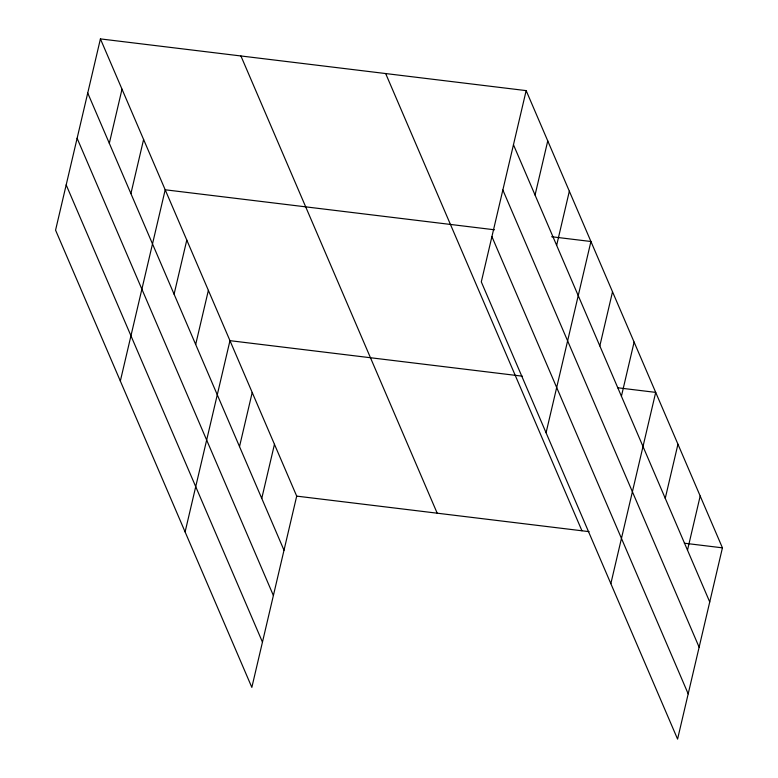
<?xml version="1.0" encoding="UTF-8"?>
<svg xmlns="http://www.w3.org/2000/svg" width="778" height="778" viewBox="0 0 778 778"><rect width="100%" height="100%" fill="white"/><g stroke="black" fill="none" stroke-linecap="round" stroke-linejoin="round"><path stroke-width="1.17" d="M100.42 38.9L55.569 230.162L251.839 687.382L296.7 496.121L100.42 38.9L526.161 90.618L722.431 547.838L677.58 739.1L481.3 281.879L526.161 90.618M109.319 143.317L122.01 89.198M130.908 193.615L143.599 139.486M120.337 381.045L165.199 189.783L494.487 229.792M174.087 294.201L186.788 240.081M195.677 344.498L208.378 290.369M185.106 531.928L229.967 340.667L522.349 376.182M239.517 446.611L252.208 392.482M261.758 498.426L274.459 444.306M535.06 195.045L547.751 140.915M556.649 245.333L569.34 191.213M546.068 432.762L590.93 241.501L551.641 236.736M599.828 345.918L612.519 291.799M621.418 396.216L634.109 342.096M610.847 583.646L655.698 392.384L617.606 387.755M665.248 498.328L677.949 444.209M687.499 550.153L700.19 496.024M296.7 496.121L589.082 531.646M684.339 543.209L722.431 547.838M513.461 144.747L709.74 601.968M502.851 189.997L699.13 647.218M491.91 236.629L688.19 693.85M385.664 73.55L581.944 530.771M240.917 55.967L437.197 513.188M87.729 93.02L284.009 550.24M77.11 138.28L273.389 595.501M66.179 184.901L262.458 642.122"/></g></svg>
